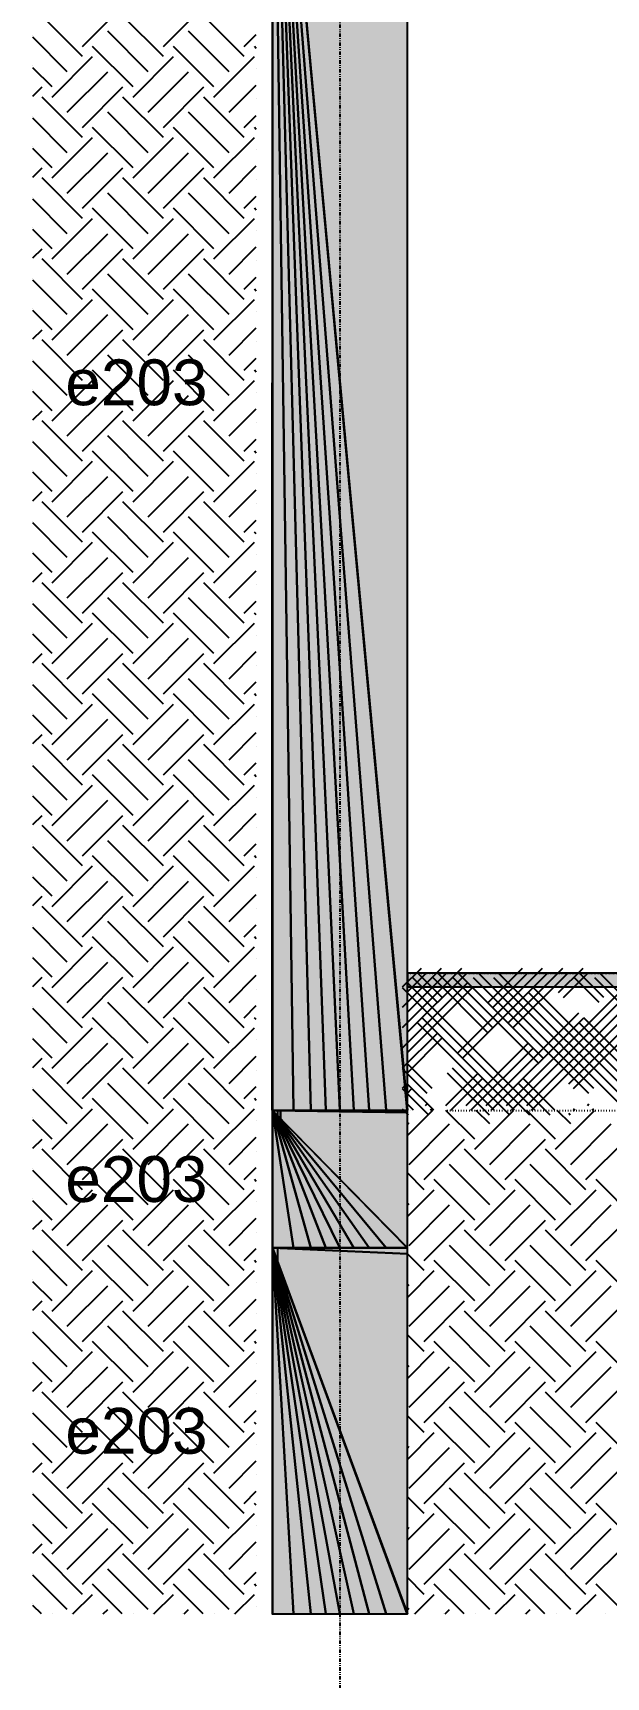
# Model space of a CAD drawing. Extents: x 37185 to 43130, y -8131 to -3926.
# Drawn here: x 37567.9 to 37651.4, y -7698.5 to -7459.1 of the extents above; entities that cross this region are included whole.
import ezdxf

# ---------------------------------------------------------------- set-up
doc = ezdxf.new("R2010")
doc.units = 0
doc.header["$MEASUREMENT"] = 0
doc.linetypes.add('ESTILO_TQS_0002', pattern=[0.4, 0.1, -0.3])
doc.linetypes.add('ESTILO_TQS_0004', pattern=[1.12, 0.5, -0.2, 0.01, -0.2, 0.01, -0.2])
for name, color, linetype in [('36', 253, 'CONTINUOUS'), ('47', 15, 'CONTINUOUS'), ('48', 4, 'CONTINUOUS'), ('52', 3, 'CONTINUOUS'), ('67', 7, 'CONTINUOUS'), ('70', 160, 'CONTINUOUS'), ('74', 2, 'CONTINUOUS'), ('96', 252, 'CONTINUOUS')]:
    doc.layers.add(name, color=color, linetype=linetype)
doc.styles.add('TQS_ARIAL', font='arial.ttf')

msp = doc.modelspace()

# ---------------------------------------------------------------- linework, layer by layer
at = {"layer": '36', "linetype": 'Continuous'}
for p, q in [((37621.77, -7603.88), (37630.4, -7595.25)), ((37621.77, -7600.93), (37627.45, -7595.25)), ((37621.77, -7597.99), (37624.51, -7595.25)), ((37622.47, -7604.59), (37631.11, -7595.96)), ((37622.47, -7601.64), (37628.16, -7595.96)), ((37622.47, -7598.69), (37625.21, -7595.96)), ((37626.84, -7600.23), (37623.27, -7596.66)), ((37627.54, -7599.52), (37623.98, -7595.96)), ((37634.2, -7604.65), (37626.22, -7596.66)), ((37634.91, -7603.94), (37626.93, -7595.96)), ((37641.57, -7609.06), (37629.16, -7596.66)), ((37629.78, -7607.65), (37642.18, -7595.25)), ((37642.27, -7608.36), (37629.87, -7595.96)), ((37630.49, -7608.36), (37642.89, -7595.96)), ((37648.93, -7613.48), (37632.11, -7596.66)), ((37649.64, -7612.78), (37632.82, -7595.96)), ((37634.2, -7600.28), (37639.24, -7595.25)), ((37634.91, -7600.99), (37639.95, -7595.96)), ((37655.05, -7616.66), (37635.06, -7596.66)), ((37655.76, -7615.95), (37635.76, -7595.96)), ((37637.15, -7603.23), (37645.13, -7595.25)), ((37637.85, -7603.94), (37645.84, -7595.96)), ((37639.87, -7615.24), (37659.86, -7595.25)), ((37640.57, -7615.95), (37660.57, -7595.96)), ((37644.51, -7598.81), (37648.08, -7595.25)), ((37645.22, -7599.52), (37648.78, -7595.96)), ((37645.99, -7612.07), (37662.81, -7595.25)), ((37646.69, -7612.78), (37663.52, -7595.96)), ((37650.41, -7600.23), (37646.84, -7596.66)), ((37651.11, -7599.52), (37647.55, -7595.96)), ((37657.77, -7604.65), (37649.79, -7596.66)), ((37658.48, -7603.94), (37650.5, -7595.96)), ((37621.77, -7606.83), (37631.26, -7597.34)), ((37640.32, -7616.66), (37621.77, -7598.1)), ((37641.03, -7615.95), (37622.47, -7597.4)), ((37622.47, -7607.53), (37631.96, -7598.05)), ((37636.92, -7615.24), (37654.83, -7597.34)), ((37637.63, -7615.95), (37655.53, -7598.05)), ((37658, -7616.66), (37640.09, -7598.75)), ((37658.71, -7615.95), (37640.8, -7598.05)), ((37637.38, -7616.66), (37623.89, -7603.17)), ((37638.08, -7615.95), (37624.6, -7602.47)), ((37633.97, -7615.24), (37647.46, -7601.76)), ((37634.68, -7615.95), (37648.17, -7602.47)), ((37660.95, -7616.66), (37647.46, -7603.17)), ((37661.65, -7615.95), (37648.17, -7602.47)), ((37621.77, -7609.77), (37626.84, -7604.7)), ((37622.47, -7610.48), (37627.54, -7605.41)), ((37631.03, -7615.24), (37640.09, -7606.18)), ((37631.73, -7615.95), (37640.8, -7606.88)), ((37625.36, -7613.48), (37621.77, -7609.89)), ((37626.07, -7612.78), (37622.47, -7609.18)), ((37628.08, -7615.24), (37632.73, -7610.6)), ((37634.43, -7616.66), (37628.31, -7610.54)), ((37635.14, -7615.95), (37629.02, -7609.83)), ((37621.77, -7612.72), (37622.42, -7612.07)), ((37625.59, -7616.66), (37621.77, -7612.84)), ((37626.3, -7615.95), (37622.47, -7612.13)), ((37622.47, -7613.43), (37623.12, -7612.78)), ((37628.79, -7615.95), (37633.44, -7611.3)), ((37643.27, -7616.66), (37638.62, -7612.01)), ((37643.98, -7615.95), (37639.33, -7611.3)), ((37622.64, -7616.66), (37621.77, -7615.78)), ((37623.35, -7615.95), (37622.47, -7615.07)), ((37625.13, -7615.24), (37625.36, -7615.02)), ((37625.84, -7615.95), (37626.07, -7615.72)), ((37646.92, -7615.95), (37646.69, -7615.72)), ((37648.7, -7615.24), (37648.93, -7615.02)), ((37649.41, -7615.95), (37649.64, -7615.72)), ((37622.9, -7615.95), (37622.9, -7615.95)), ((37622.9, -7615.95), (37622.9, -7615.95)), ((37629.24, -7615.95), (37629.24, -7615.95)), ((37629.24, -7615.95), (37629.24, -7615.95)), ((37632.19, -7615.95), (37632.19, -7615.95)), ((37632.19, -7615.95), (37632.19, -7615.95)), ((37643.52, -7615.95), (37643.52, -7615.95)), ((37643.52, -7615.95), (37643.52, -7615.95)), ((37646.21, -7616.66), (37645.99, -7616.43)), ((37646.47, -7615.95), (37646.47, -7615.95)), ((37646.47, -7615.95), (37646.47, -7615.95)), ((37649.87, -7615.95), (37649.87, -7615.95)), ((37649.87, -7615.95), (37649.87, -7615.95))]:
    msp.add_line(p, q, dxfattribs=at)
at = {"layer": '47', "linetype": 'Continuous'}
for p, q in [((37575.12, -7461.04), (37581.02, -7455.15)), ((37586.91, -7461.04), (37592.8, -7455.15)), ((37575.12, -7462.52), (37569.23, -7456.62)), ((37586.91, -7462.52), (37581.02, -7456.62)), ((37598.69, -7462.52), (37592.8, -7456.62)), ((37567.89, -7459.43), (37567.89, -7459.43)), ((37572.91, -7464.73), (37567.89, -7459.71)), ((37584.7, -7464.73), (37578.81, -7458.83)), ((37596.48, -7464.73), (37590.59, -7458.83)), ((37598.69, -7461.04), (37600.45, -7459.29)), ((37570.7, -7468.41), (37576.6, -7462.52)), ((37582.49, -7466.94), (37576.6, -7461.04)), ((37582.49, -7468.41), (37588.38, -7462.52)), ((37594.27, -7466.94), (37588.38, -7461.04)), ((37594.27, -7468.41), (37600.17, -7462.52)), ((37600.45, -7461.32), (37600.17, -7461.04)), ((37567.89, -7463.85), (37567.89, -7463.85)), ((37570.7, -7466.94), (37567.89, -7464.13)), ((37572.91, -7470.62), (37578.81, -7464.73)), ((37584.7, -7470.62), (37590.59, -7464.73)), ((37600.45, -7464.27), (37600.45, -7464.27)), ((37567.89, -7468.27), (37569.23, -7466.94)), ((37575.12, -7472.83), (37581.02, -7466.94)), ((37586.91, -7472.83), (37592.8, -7466.94)), ((37596.48, -7470.62), (37600.45, -7466.66)), ((37575.12, -7474.3), (37569.23, -7468.41)), ((37586.91, -7474.3), (37581.02, -7468.41)), ((37598.69, -7474.3), (37592.8, -7468.41)), ((37600.45, -7468.69), (37600.45, -7468.69)), ((37567.89, -7471.22), (37567.89, -7471.22)), ((37572.91, -7476.51), (37567.89, -7471.49)), ((37584.7, -7476.51), (37578.81, -7470.62)), ((37596.48, -7476.51), (37590.59, -7470.62)), ((37598.69, -7472.83), (37600.45, -7471.08)), ((37570.7, -7480.19), (37576.6, -7474.3)), ((37582.49, -7478.72), (37576.6, -7472.83)), ((37582.49, -7480.19), (37588.38, -7474.3)), ((37594.27, -7478.72), (37588.38, -7472.83)), ((37594.27, -7480.19), (37600.17, -7474.3)), ((37600.45, -7473.11), (37600.17, -7472.83)), ((37567.89, -7475.64), (37567.89, -7475.64)), ((37570.7, -7478.72), (37567.89, -7475.91)), ((37572.91, -7482.4), (37578.81, -7476.51)), ((37584.7, -7482.4), (37590.59, -7476.51)), ((37600.45, -7476.05), (37600.45, -7476.05)), ((37567.89, -7480.06), (37569.23, -7478.72)), ((37575.12, -7484.61), (37581.02, -7478.72)), ((37586.91, -7484.61), (37592.8, -7478.72)), ((37596.48, -7482.4), (37600.45, -7478.44)), ((37575.12, -7486.09), (37569.23, -7480.19)), ((37586.91, -7486.09), (37581.02, -7480.19)), ((37598.69, -7486.09), (37592.8, -7480.19)), ((37600.45, -7480.47), (37600.45, -7480.47)), ((37567.89, -7483.01), (37567.89, -7483.01)), ((37572.91, -7488.3), (37567.89, -7483.28)), ((37584.7, -7488.3), (37578.81, -7482.4)), ((37596.48, -7488.3), (37590.59, -7482.4)), ((37598.69, -7484.61), (37600.45, -7482.86)), ((37570.7, -7491.98), (37576.6, -7486.09)), ((37582.49, -7490.51), (37576.6, -7484.61)), ((37582.49, -7491.98), (37588.38, -7486.09)), ((37594.27, -7490.51), (37588.38, -7484.61)), ((37594.27, -7491.98), (37600.17, -7486.09)), ((37600.45, -7484.89), (37600.17, -7484.61)), ((37567.89, -7487.42), (37567.89, -7487.42)), ((37570.7, -7490.51), (37567.89, -7487.7)), ((37572.91, -7494.19), (37578.81, -7488.3)), ((37584.7, -7494.19), (37590.59, -7488.3)), ((37600.45, -7487.84), (37600.45, -7487.84)), ((37567.89, -7491.84), (37569.23, -7490.51)), ((37575.12, -7496.4), (37581.02, -7490.51)), ((37586.91, -7496.4), (37592.8, -7490.51)), ((37596.48, -7494.19), (37600.45, -7490.23)), ((37575.12, -7497.87), (37569.23, -7491.98)), ((37586.91, -7497.87), (37581.02, -7491.98)), ((37598.69, -7497.87), (37592.8, -7491.98)), ((37600.45, -7492.26), (37600.45, -7492.26)), ((37567.89, -7494.79), (37567.89, -7494.79)), ((37572.91, -7500.08), (37567.89, -7495.06)), ((37584.7, -7500.08), (37578.81, -7494.19)), ((37596.48, -7500.08), (37590.59, -7494.19)), ((37598.69, -7496.4), (37600.45, -7494.65)), ((37570.7, -7503.76), (37576.6, -7497.87)), ((37582.49, -7502.29), (37576.6, -7496.4)), ((37582.49, -7503.76), (37588.38, -7497.87)), ((37594.27, -7502.29), (37588.38, -7496.4)), ((37594.27, -7503.76), (37600.17, -7497.87)), ((37600.45, -7496.68), (37600.17, -7496.4)), ((37567.89, -7499.21), (37567.89, -7499.21)), ((37570.7, -7502.29), (37567.89, -7499.48)), ((37572.91, -7505.97), (37578.81, -7500.08)), ((37584.7, -7505.97), (37590.59, -7500.08)), ((37600.45, -7499.62), (37600.45, -7499.62)), ((37567.89, -7503.63), (37569.23, -7502.29)), ((37575.12, -7508.18), (37581.02, -7502.29)), ((37586.91, -7508.18), (37592.8, -7502.29)), ((37596.48, -7505.97), (37600.45, -7502.01)), ((37575.12, -7509.66), (37569.23, -7503.76)), ((37586.91, -7509.66), (37581.02, -7503.76)), ((37598.69, -7509.66), (37592.8, -7503.76)), ((37600.45, -7504.04), (37600.45, -7504.04)), ((37567.89, -7506.58), (37567.89, -7506.58)), ((37572.91, -7511.87), (37567.89, -7506.85)), ((37584.7, -7511.87), (37578.81, -7505.97)), ((37596.48, -7511.87), (37590.59, -7505.97)), ((37598.69, -7508.18), (37600.45, -7506.43)), ((37570.7, -7515.55), (37576.6, -7509.66)), ((37582.49, -7514.08), (37576.6, -7508.18)), ((37582.49, -7515.55), (37588.38, -7509.66)), ((37594.27, -7514.08), (37588.38, -7508.18)), ((37594.27, -7515.55), (37600.17, -7509.66)), ((37600.45, -7508.46), (37600.17, -7508.18)), ((37567.89, -7510.99), (37567.89, -7510.99)), ((37570.7, -7514.08), (37567.89, -7511.27)), ((37572.91, -7517.76), (37578.81, -7511.87)), ((37584.7, -7517.76), (37590.59, -7511.87)), ((37600.45, -7511.41), (37600.45, -7511.41)), ((37567.89, -7515.41), (37569.23, -7514.08)), ((37575.12, -7519.97), (37581.02, -7514.08)), ((37586.91, -7519.97), (37592.8, -7514.08)), ((37596.48, -7517.76), (37600.45, -7513.8)), ((37575.12, -7521.44), (37569.23, -7515.55)), ((37586.91, -7521.44), (37581.02, -7515.55)), ((37598.69, -7521.44), (37592.8, -7515.55)), ((37600.45, -7515.83), (37600.45, -7515.83)), ((37567.89, -7518.36), (37567.89, -7518.36)), ((37572.91, -7523.65), (37567.89, -7518.63)), ((37582.49, -7525.86), (37576.6, -7519.97)), ((37584.7, -7523.65), (37578.81, -7517.76)), ((37594.27, -7525.86), (37588.38, -7519.97)), ((37596.48, -7523.65), (37590.59, -7517.76)), ((37598.69, -7519.97), (37600.45, -7518.22)), ((37600.45, -7520.25), (37600.17, -7519.97)), ((37570.7, -7527.34), (37576.6, -7521.44)), ((37582.49, -7527.34), (37588.38, -7521.44)), ((37594.27, -7527.34), (37600.17, -7521.44)), ((37567.89, -7522.78), (37567.89, -7522.78)), ((37570.7, -7525.86), (37567.89, -7523.05)), ((37572.91, -7529.54), (37578.81, -7523.65)), ((37584.7, -7529.54), (37590.59, -7523.65)), ((37600.45, -7523.19), (37600.45, -7523.19)), ((37567.89, -7527.2), (37569.23, -7525.86)), ((37575.12, -7531.75), (37581.02, -7525.86)), ((37586.91, -7531.75), (37592.8, -7525.86)), ((37596.48, -7529.54), (37600.45, -7525.58)), ((37575.12, -7533.23), (37569.23, -7527.34)), ((37584.7, -7535.44), (37578.81, -7529.54)), ((37586.91, -7533.23), (37581.02, -7527.34)), ((37596.48, -7535.44), (37590.59, -7529.54)), ((37598.69, -7533.23), (37592.8, -7527.34)), ((37600.45, -7527.61), (37600.45, -7527.61)), ((37567.89, -7530.15), (37567.89, -7530.15)), ((37572.91, -7535.44), (37567.89, -7530.42)), ((37582.49, -7537.65), (37576.6, -7531.75)), ((37594.27, -7537.65), (37588.38, -7531.75)), ((37598.69, -7531.75), (37600.45, -7530)), ((37600.45, -7532.03), (37600.17, -7531.75)), ((37570.7, -7539.12), (37576.6, -7533.23)), ((37582.49, -7539.12), (37588.38, -7533.23)), ((37594.27, -7539.12), (37600.17, -7533.23)), ((37567.89, -7534.56), (37567.89, -7534.56)), ((37570.7, -7537.65), (37567.89, -7534.84)), ((37572.91, -7541.33), (37578.81, -7535.44)), ((37584.7, -7541.33), (37590.59, -7535.44)), ((37600.45, -7534.98), (37600.45, -7534.98)), ((37567.89, -7538.98), (37569.23, -7537.65)), ((37575.12, -7545.01), (37569.23, -7539.12)), ((37575.12, -7543.54), (37581.02, -7537.65)), ((37586.91, -7545.01), (37581.02, -7539.12)), ((37586.91, -7543.54), (37592.8, -7537.65)), ((37598.69, -7545.01), (37592.8, -7539.12)), ((37596.48, -7541.33), (37600.45, -7537.37)), ((37584.7, -7547.22), (37578.81, -7541.33)), ((37596.48, -7547.22), (37590.59, -7541.33)), ((37600.45, -7539.4), (37600.45, -7539.4)), ((37567.89, -7541.93), (37567.89, -7541.93)), ((37572.91, -7547.22), (37567.89, -7542.2)), ((37582.49, -7549.43), (37576.6, -7543.54)), ((37594.27, -7549.43), (37588.38, -7543.54)), ((37598.69, -7543.54), (37600.45, -7541.79)), ((37600.45, -7543.82), (37600.17, -7543.54)), ((37567.89, -7546.35), (37567.89, -7546.35)), ((37570.7, -7550.91), (37576.6, -7545.01)), ((37582.49, -7550.91), (37588.38, -7545.01)), ((37594.27, -7550.91), (37600.17, -7545.01)), ((37570.7, -7549.43), (37567.89, -7546.62)), ((37572.91, -7553.12), (37578.81, -7547.22)), ((37584.7, -7553.12), (37590.59, -7547.22)), ((37600.45, -7546.76), (37600.45, -7546.76)), ((37567.89, -7550.77), (37569.23, -7549.43)), ((37575.12, -7556.8), (37569.23, -7550.91)), ((37575.12, -7555.32), (37581.02, -7549.43)), ((37586.91, -7556.8), (37581.02, -7550.91)), ((37586.91, -7555.32), (37592.8, -7549.43)), ((37598.69, -7556.8), (37592.8, -7550.91)), ((37596.48, -7553.12), (37600.45, -7549.15)), ((37600.45, -7551.18), (37600.45, -7551.18)), ((37584.7, -7559.01), (37578.81, -7553.12)), ((37596.48, -7559.01), (37590.59, -7553.12)), ((37598.69, -7555.32), (37600.45, -7553.57)), ((37567.89, -7553.72), (37567.89, -7553.72)), ((37572.91, -7559.01), (37567.89, -7553.99)), ((37582.49, -7561.22), (37576.6, -7555.32)), ((37594.27, -7561.22), (37588.38, -7555.32)), ((37600.45, -7555.6), (37600.17, -7555.32)), ((37567.89, -7558.14), (37567.89, -7558.14)), ((37570.7, -7561.22), (37567.89, -7558.41)), ((37570.7, -7562.69), (37576.6, -7556.8)), ((37582.49, -7562.69), (37588.38, -7556.8)), ((37594.27, -7562.69), (37600.17, -7556.8)), ((37572.91, -7564.9), (37578.81, -7559.01)), ((37584.7, -7564.9), (37590.59, -7559.01)), ((37600.45, -7558.55), (37600.45, -7558.55)), ((37567.89, -7562.55), (37569.23, -7561.22)), ((37575.12, -7568.58), (37569.23, -7562.69)), ((37575.12, -7567.11), (37581.02, -7561.22)), ((37586.91, -7568.58), (37581.02, -7562.69)), ((37586.91, -7567.11), (37592.8, -7561.22)), ((37598.69, -7568.58), (37592.8, -7562.69)), ((37596.48, -7564.9), (37600.45, -7560.94)), ((37600.45, -7562.97), (37600.45, -7562.97)), ((37567.89, -7565.5), (37567.89, -7565.5)), ((37584.7, -7570.79), (37578.81, -7564.9)), ((37596.48, -7570.79), (37590.59, -7564.9)), ((37598.69, -7567.11), (37600.45, -7565.36)), ((37572.91, -7570.79), (37567.89, -7565.77)), ((37582.49, -7573), (37576.6, -7567.11)), ((37594.27, -7573), (37588.38, -7567.11)), ((37600.45, -7567.39), (37600.17, -7567.11)), ((37567.89, -7569.92), (37567.89, -7569.92)), ((37570.7, -7573), (37567.89, -7570.19)), ((37570.7, -7574.48), (37576.6, -7568.58)), ((37582.49, -7574.48), (37588.38, -7568.58)), ((37594.27, -7574.48), (37600.17, -7568.58)), ((37600.45, -7570.34), (37600.45, -7570.34)), ((37572.91, -7576.69), (37578.81, -7570.79)), ((37584.7, -7576.69), (37590.59, -7570.79)), ((37596.48, -7576.69), (37600.45, -7572.72)), ((37567.89, -7574.34), (37569.23, -7573)), ((37575.12, -7580.37), (37569.23, -7574.48)), ((37575.12, -7578.89), (37581.02, -7573)), ((37586.91, -7580.37), (37581.02, -7574.48)), ((37586.91, -7578.89), (37592.8, -7573)), ((37598.69, -7580.37), (37592.8, -7574.48)), ((37600.45, -7574.75), (37600.45, -7574.75)), ((37567.89, -7577.29), (37567.89, -7577.29)), ((37572.91, -7582.58), (37567.89, -7577.56)), ((37584.7, -7582.58), (37578.81, -7576.69)), ((37596.48, -7582.58), (37590.59, -7576.69)), ((37598.69, -7578.89), (37600.45, -7577.14)), ((37582.49, -7584.79), (37576.6, -7578.89)), ((37594.27, -7584.79), (37588.38, -7578.89)), ((37600.45, -7579.17), (37600.17, -7578.89)), ((37567.89, -7581.71), (37567.89, -7581.71)), ((37570.7, -7584.79), (37567.89, -7581.98)), ((37570.7, -7586.26), (37576.6, -7580.37)), ((37582.49, -7586.26), (37588.38, -7580.37)), ((37594.27, -7586.26), (37600.17, -7580.37)), ((37600.45, -7582.12), (37600.45, -7582.12)), ((37572.91, -7588.47), (37578.81, -7582.58)), ((37584.7, -7588.47), (37590.59, -7582.58)), ((37596.48, -7588.47), (37600.45, -7584.51)), ((37567.89, -7586.12), (37569.23, -7584.79)), ((37575.12, -7592.15), (37569.23, -7586.26)), ((37575.12, -7590.68), (37581.02, -7584.79)), ((37586.91, -7592.15), (37581.02, -7586.26)), ((37586.91, -7590.68), (37592.8, -7584.79)), ((37598.69, -7592.15), (37592.8, -7586.26)), ((37600.45, -7586.54), (37600.45, -7586.54)), ((37567.89, -7589.07), (37567.89, -7589.07)), ((37572.91, -7594.36), (37567.89, -7589.34)), ((37584.7, -7594.36), (37578.81, -7588.47)), ((37596.48, -7594.36), (37590.59, -7588.47)), ((37598.69, -7590.68), (37600.45, -7588.93)), ((37582.49, -7596.57), (37576.6, -7590.68)), ((37594.27, -7596.57), (37588.38, -7590.68)), ((37600.45, -7590.96), (37600.17, -7590.68)), ((37567.89, -7593.49), (37567.89, -7593.49)), ((37570.7, -7596.57), (37567.89, -7593.76)), ((37570.7, -7598.05), (37576.6, -7592.15)), ((37582.49, -7598.05), (37588.38, -7592.15)), ((37594.27, -7598.05), (37600.17, -7592.15)), ((37600.45, -7593.91), (37600.45, -7593.91)), ((37567.89, -7597.91), (37569.23, -7596.57)), ((37572.91, -7600.26), (37578.81, -7594.36)), ((37575.12, -7602.47), (37581.02, -7596.57)), ((37584.7, -7600.26), (37590.59, -7594.36)), ((37586.91, -7602.47), (37592.8, -7596.57)), ((37596.48, -7600.26), (37600.45, -7596.29)), ((37575.12, -7603.94), (37569.23, -7598.05)), ((37586.91, -7603.94), (37581.02, -7598.05)), ((37598.69, -7603.94), (37592.8, -7598.05)), ((37600.45, -7598.32), (37600.45, -7598.32)), ((37567.89, -7600.86), (37567.89, -7600.86)), ((37572.91, -7606.15), (37567.89, -7601.13)), ((37584.7, -7606.15), (37578.81, -7600.26)), ((37596.48, -7606.15), (37590.59, -7600.26)), ((37598.69, -7602.47), (37600.45, -7600.71)), ((37582.49, -7608.36), (37576.6, -7602.47)), ((37594.27, -7608.36), (37588.38, -7602.47)), ((37600.45, -7602.74), (37600.17, -7602.47)), ((37567.89, -7605.28), (37567.89, -7605.28)), ((37570.7, -7608.36), (37567.89, -7605.55)), ((37570.7, -7609.83), (37576.6, -7603.94)), ((37572.91, -7612.04), (37578.81, -7606.15)), ((37582.49, -7609.83), (37588.38, -7603.94)), ((37584.7, -7612.04), (37590.59, -7606.15)), ((37594.27, -7609.83), (37600.17, -7603.94)), ((37600.45, -7605.69), (37600.45, -7605.69)), ((37567.89, -7609.7), (37569.23, -7608.36)), ((37575.12, -7614.25), (37581.02, -7608.36)), ((37586.91, -7614.25), (37592.8, -7608.36)), ((37596.48, -7612.04), (37600.45, -7608.08)), ((37575.12, -7615.72), (37569.23, -7609.83)), ((37586.91, -7615.72), (37581.02, -7609.83)), ((37598.69, -7615.72), (37592.8, -7609.83)), ((37600.45, -7610.11), (37600.45, -7610.11)), ((37567.89, -7612.64), (37567.89, -7612.64)), ((37572.91, -7617.93), (37567.89, -7612.91)), ((37584.7, -7617.93), (37578.81, -7612.04)), ((37596.48, -7617.93), (37590.59, -7612.04)), ((37598.69, -7614.25), (37600.45, -7612.5)), ((37570.7, -7621.62), (37576.6, -7615.72)), ((37582.49, -7620.14), (37576.6, -7614.25)), ((37582.49, -7621.62), (37588.38, -7615.72)), ((37594.27, -7620.14), (37588.38, -7614.25)), ((37594.27, -7621.62), (37600.17, -7615.72)), ((37600.45, -7614.53), (37600.17, -7614.25)), ((37567.89, -7617.06), (37567.89, -7617.06)), ((37570.7, -7620.14), (37567.89, -7617.33)), ((37572.91, -7623.83), (37578.81, -7617.93)), ((37584.7, -7623.83), (37590.59, -7617.93)), ((37600.45, -7617.48), (37600.45, -7617.48)), ((37622.47, -7619.64), (37626.16, -7615.95)), ((37622.47, -7616.69), (37622.47, -7616.69)), ((37622.71, -7617.93), (37622.47, -7617.7)), ((37622.71, -7623.83), (37628.6, -7617.93)), ((37632.28, -7620.14), (37628.09, -7615.96)), ((37632.28, -7621.62), (37637.94, -7615.96)), ((37634.49, -7617.93), (37632.51, -7615.96)), ((37634.49, -7623.83), (37640.38, -7617.93)), ((37644.07, -7620.14), (37639.88, -7615.96)), ((37644.07, -7621.62), (37649.73, -7615.96)), ((37646.28, -7617.93), (37644.3, -7615.96)), ((37646.28, -7623.83), (37652.17, -7617.93)), ((37567.89, -7621.48), (37569.23, -7620.14)), ((37575.12, -7626.04), (37581.02, -7620.14)), ((37586.91, -7626.04), (37592.8, -7620.14)), ((37596.48, -7623.83), (37600.45, -7619.86)), ((37624.92, -7626.04), (37630.81, -7620.14)), ((37636.7, -7626.04), (37642.59, -7620.14)), ((37648.49, -7626.04), (37654.38, -7620.14)), ((37575.12, -7627.51), (37569.23, -7621.62)), ((37586.91, -7627.51), (37581.02, -7621.62)), ((37598.69, -7627.51), (37592.8, -7621.62)), ((37600.45, -7621.9), (37600.45, -7621.9)), ((37636.7, -7627.51), (37630.81, -7621.62)), ((37648.49, -7627.51), (37642.59, -7621.62)), ((37567.89, -7624.43), (37567.89, -7624.43)), ((37572.91, -7629.72), (37567.89, -7624.7)), ((37584.7, -7629.72), (37578.81, -7623.83)), ((37596.48, -7629.72), (37590.59, -7623.83)), ((37598.69, -7626.04), (37600.45, -7624.28)), ((37622.47, -7624.06), (37622.47, -7624.06)), ((37624.92, -7627.51), (37622.47, -7625.07)), ((37634.49, -7629.72), (37628.6, -7623.83)), ((37646.28, -7629.72), (37640.38, -7623.83)), ((37570.7, -7633.4), (37576.6, -7627.51)), ((37582.49, -7631.93), (37576.6, -7626.04)), ((37582.49, -7633.4), (37588.38, -7627.51)), ((37594.27, -7631.93), (37588.38, -7626.04)), ((37594.27, -7633.4), (37600.17, -7627.51)), ((37600.45, -7626.31), (37600.17, -7626.04)), ((37622.47, -7631.42), (37626.39, -7627.51)), ((37632.28, -7631.93), (37626.39, -7626.04)), ((37632.28, -7633.4), (37638.17, -7627.51)), ((37644.07, -7631.93), (37638.17, -7626.04)), ((37644.07, -7633.4), (37649.96, -7627.51)), ((37655.85, -7631.93), (37649.96, -7626.04)), ((37567.89, -7628.85), (37567.89, -7628.85)), ((37570.7, -7631.93), (37567.89, -7629.12)), ((37572.91, -7635.61), (37578.81, -7629.72)), ((37584.7, -7635.61), (37590.59, -7629.72)), ((37600.45, -7629.26), (37600.45, -7629.26)), ((37622.47, -7628.48), (37622.47, -7628.48)), ((37622.71, -7629.72), (37622.47, -7629.49)), ((37622.71, -7635.61), (37628.6, -7629.72)), ((37634.49, -7635.61), (37640.38, -7629.72)), ((37646.28, -7635.61), (37652.17, -7629.72)), ((37567.89, -7633.27), (37569.23, -7631.93)), ((37575.12, -7637.82), (37581.02, -7631.93)), ((37586.91, -7637.82), (37592.8, -7631.93)), ((37596.48, -7635.61), (37600.45, -7631.65)), ((37624.92, -7637.82), (37630.81, -7631.93)), ((37636.7, -7637.82), (37642.59, -7631.93)), ((37648.49, -7637.82), (37654.38, -7631.93)), ((37575.12, -7639.29), (37569.23, -7633.4)), ((37586.91, -7639.29), (37581.02, -7633.4)), ((37598.69, -7639.29), (37592.8, -7633.4)), ((37600.45, -7633.68), (37600.45, -7633.68)), ((37636.7, -7639.29), (37630.81, -7633.4)), ((37648.49, -7639.29), (37642.59, -7633.4)), ((37567.89, -7636.21), (37567.89, -7636.21)), ((37572.91, -7641.5), (37567.89, -7636.48)), ((37584.7, -7641.5), (37578.81, -7635.61)), ((37596.48, -7641.5), (37590.59, -7635.61)), ((37598.69, -7637.82), (37600.45, -7636.07)), ((37622.47, -7635.84), (37622.47, -7635.84)), ((37624.92, -7639.29), (37622.47, -7636.85)), ((37634.49, -7641.5), (37628.6, -7635.61)), ((37646.28, -7641.5), (37640.38, -7635.61)), ((37570.7, -7645.19), (37576.6, -7639.29)), ((37582.49, -7643.71), (37576.6, -7637.82)), ((37582.49, -7645.19), (37588.38, -7639.29)), ((37594.27, -7643.71), (37588.38, -7637.82)), ((37594.27, -7645.19), (37600.17, -7639.29)), ((37600.45, -7638.1), (37600.17, -7637.82)), ((37622.47, -7643.21), (37626.39, -7639.29)), ((37632.28, -7643.71), (37626.39, -7637.82)), ((37632.28, -7645.19), (37638.17, -7639.29)), ((37644.07, -7643.71), (37638.17, -7637.82)), ((37644.07, -7645.19), (37649.96, -7639.29)), ((37655.85, -7643.71), (37649.96, -7637.82)), ((37567.89, -7640.63), (37567.89, -7640.63)), ((37570.7, -7643.71), (37567.89, -7640.9)), ((37572.91, -7647.4), (37578.81, -7641.5)), ((37584.7, -7647.4), (37590.59, -7641.5)), ((37600.45, -7641.05), (37600.45, -7641.05)), ((37622.47, -7640.26), (37622.47, -7640.26)), ((37622.71, -7641.5), (37622.47, -7641.27)), ((37622.71, -7647.4), (37628.6, -7641.5)), ((37634.49, -7647.4), (37640.38, -7641.5)), ((37646.28, -7647.4), (37652.17, -7641.5)), ((37567.89, -7645.05), (37569.23, -7643.71)), ((37575.12, -7649.61), (37581.02, -7643.71)), ((37586.91, -7649.61), (37592.8, -7643.71)), ((37596.48, -7647.4), (37600.45, -7643.43)), ((37624.92, -7649.61), (37630.81, -7643.71)), ((37636.7, -7649.61), (37642.59, -7643.71)), ((37648.49, -7649.61), (37654.38, -7643.71)), ((37575.12, -7651.08), (37569.23, -7645.19)), ((37586.91, -7651.08), (37581.02, -7645.19)), ((37598.69, -7651.08), (37592.8, -7645.19)), ((37600.45, -7645.47), (37600.45, -7645.47)), ((37636.7, -7651.08), (37630.81, -7645.19)), ((37648.49, -7651.08), (37642.59, -7645.19)), ((37567.89, -7648), (37567.89, -7648)), ((37572.91, -7653.29), (37567.89, -7648.27)), ((37584.7, -7653.29), (37578.81, -7647.4)), ((37596.48, -7653.29), (37590.59, -7647.4)), ((37598.69, -7649.61), (37600.45, -7647.85)), ((37622.47, -7647.63), (37622.47, -7647.63)), ((37624.92, -7651.08), (37622.47, -7648.64)), ((37634.49, -7653.29), (37628.6, -7647.4)), ((37646.28, -7653.29), (37640.38, -7647.4)), ((37570.7, -7656.97), (37576.6, -7651.08)), ((37582.49, -7655.5), (37576.6, -7649.61)), ((37582.49, -7656.97), (37588.38, -7651.08)), ((37594.27, -7655.5), (37588.38, -7649.61)), ((37594.27, -7656.97), (37600.17, -7651.08)), ((37600.45, -7649.88), (37600.17, -7649.61)), ((37622.47, -7654.99), (37626.39, -7651.08)), ((37632.28, -7655.5), (37626.39, -7649.61)), ((37632.28, -7656.97), (37638.17, -7651.08)), ((37644.07, -7655.5), (37638.17, -7649.61)), ((37644.07, -7656.97), (37649.96, -7651.08)), ((37655.85, -7655.5), (37649.96, -7649.61)), ((37567.89, -7652.42), (37567.89, -7652.42)), ((37570.7, -7655.5), (37567.89, -7652.69)), ((37572.91, -7659.18), (37578.81, -7653.29)), ((37584.7, -7659.18), (37590.59, -7653.29)), ((37600.45, -7652.83), (37600.45, -7652.83)), ((37622.47, -7652.05), (37622.47, -7652.05)), ((37622.71, -7653.29), (37622.47, -7653.06)), ((37622.71, -7659.18), (37628.6, -7653.29)), ((37634.49, -7659.18), (37640.38, -7653.29)), ((37646.28, -7659.18), (37652.17, -7653.29)), ((37567.89, -7656.84), (37569.23, -7655.5)), ((37575.12, -7661.39), (37581.02, -7655.5)), ((37586.91, -7661.39), (37592.8, -7655.5)), ((37596.48, -7659.18), (37600.45, -7655.22)), ((37624.92, -7661.39), (37630.81, -7655.5)), ((37636.7, -7661.39), (37642.59, -7655.5)), ((37648.49, -7661.39), (37654.38, -7655.5)), ((37575.12, -7662.86), (37569.23, -7656.97)), ((37586.91, -7662.86), (37581.02, -7656.97)), ((37598.69, -7662.86), (37592.8, -7656.97)), ((37600.45, -7657.25), (37600.45, -7657.25)), ((37636.7, -7662.86), (37630.81, -7656.97)), ((37648.49, -7662.86), (37642.59, -7656.97)), ((37567.89, -7659.78), (37567.89, -7659.78)), ((37572.91, -7665.07), (37567.89, -7660.05)), ((37584.7, -7665.07), (37578.81, -7659.18)), ((37596.48, -7665.07), (37590.59, -7659.18)), ((37598.69, -7661.39), (37600.45, -7659.64)), ((37622.47, -7659.41), (37622.47, -7659.41)), ((37624.92, -7662.86), (37622.47, -7660.42)), ((37634.49, -7665.07), (37628.6, -7659.18)), ((37646.28, -7665.07), (37640.38, -7659.18)), ((37570.7, -7668.76), (37576.6, -7662.86)), ((37582.49, -7667.28), (37576.6, -7661.39)), ((37582.49, -7668.76), (37588.38, -7662.86)), ((37594.27, -7667.28), (37588.38, -7661.39)), ((37594.27, -7668.76), (37600.17, -7662.86)), ((37600.45, -7661.67), (37600.17, -7661.39)), ((37622.47, -7666.78), (37626.39, -7662.86)), ((37632.28, -7667.28), (37626.39, -7661.39)), ((37632.28, -7668.76), (37638.17, -7662.86)), ((37644.07, -7667.28), (37638.17, -7661.39)), ((37644.07, -7668.76), (37649.96, -7662.86)), ((37655.85, -7667.28), (37649.96, -7661.39)), ((37567.89, -7664.2), (37567.89, -7664.2)), ((37570.7, -7667.28), (37567.89, -7664.47)), ((37572.91, -7670.97), (37578.81, -7665.07)), ((37584.7, -7670.97), (37590.59, -7665.07)), ((37600.45, -7664.62), (37600.45, -7664.62)), ((37622.47, -7663.83), (37622.47, -7663.83)), ((37622.71, -7665.07), (37622.47, -7664.84)), ((37622.71, -7670.97), (37628.6, -7665.07)), ((37634.49, -7670.97), (37640.38, -7665.07)), ((37646.28, -7670.97), (37652.17, -7665.07)), ((37567.89, -7668.62), (37569.23, -7667.28)), ((37575.12, -7673.18), (37581.02, -7667.28)), ((37586.91, -7673.18), (37592.8, -7667.28)), ((37596.48, -7670.97), (37600.45, -7667)), ((37624.92, -7673.18), (37630.81, -7667.28)), ((37636.7, -7673.18), (37642.59, -7667.28)), ((37648.49, -7673.18), (37654.38, -7667.28)), ((37575.12, -7674.65), (37569.23, -7668.76)), ((37586.91, -7674.65), (37581.02, -7668.76)), ((37598.69, -7674.65), (37592.8, -7668.76)), ((37600.45, -7669.04), (37600.45, -7669.04)), ((37636.7, -7674.65), (37630.81, -7668.76)), ((37648.49, -7674.65), (37642.59, -7668.76)), ((37567.89, -7671.57), (37567.89, -7671.57)), ((37572.91, -7676.86), (37567.89, -7671.84)), ((37582.49, -7679.07), (37576.6, -7673.18)), ((37584.7, -7676.86), (37578.81, -7670.97)), ((37594.27, -7679.07), (37588.38, -7673.18)), ((37596.48, -7676.86), (37590.59, -7670.97)), ((37598.69, -7673.18), (37600.45, -7671.42)), ((37600.45, -7673.45), (37600.17, -7673.18)), ((37622.47, -7671.2), (37622.47, -7671.2)), ((37624.92, -7674.65), (37622.47, -7672.21)), ((37632.28, -7679.07), (37626.39, -7673.18)), ((37634.49, -7676.86), (37628.6, -7670.97)), ((37644.07, -7679.07), (37638.17, -7673.18)), ((37646.28, -7676.86), (37640.38, -7670.97)), ((37655.85, -7679.07), (37649.96, -7673.18)), ((37570.7, -7680.54), (37576.6, -7674.65)), ((37582.49, -7680.54), (37588.38, -7674.65)), ((37594.27, -7680.54), (37600.17, -7674.65)), ((37622.47, -7678.56), (37626.39, -7674.65)), ((37622.47, -7675.62), (37622.47, -7675.62)), ((37632.28, -7680.54), (37638.17, -7674.65)), ((37644.07, -7680.54), (37649.96, -7674.65)), ((37567.89, -7675.99), (37567.89, -7675.99)), ((37570.7, -7679.07), (37567.89, -7676.26)), ((37572.91, -7682.75), (37578.81, -7676.86)), ((37584.7, -7682.75), (37590.59, -7676.86)), ((37600.45, -7676.4), (37600.45, -7676.4)), ((37622.71, -7676.86), (37622.47, -7676.63)), ((37622.71, -7682.75), (37628.6, -7676.86)), ((37634.49, -7682.75), (37640.38, -7676.86)), ((37646.28, -7682.75), (37652.17, -7676.86)), ((37567.89, -7680.41), (37569.23, -7679.07)), ((37575.12, -7684.96), (37581.02, -7679.07)), ((37586.91, -7684.96), (37592.8, -7679.07)), ((37596.48, -7682.75), (37600.45, -7678.79)), ((37624.92, -7684.96), (37630.81, -7679.07)), ((37636.7, -7684.96), (37642.59, -7679.07)), ((37648.49, -7684.96), (37654.38, -7679.07)), ((37575.12, -7686.43), (37569.23, -7680.54)), ((37584.7, -7688.64), (37578.81, -7682.75)), ((37586.91, -7686.43), (37581.02, -7680.54)), ((37596.48, -7688.64), (37590.59, -7682.75)), ((37598.69, -7686.43), (37592.8, -7680.54)), ((37600.45, -7680.82), (37600.45, -7680.82)), ((37634.49, -7688.64), (37628.6, -7682.75)), ((37636.7, -7686.43), (37630.81, -7680.54)), ((37646.28, -7688.64), (37640.38, -7682.75)), ((37648.49, -7686.43), (37642.59, -7680.54)), ((37567.89, -7683.35), (37567.89, -7683.35)), ((37572.91, -7688.64), (37567.89, -7683.62)), ((37580.92, -7689.29), (37576.6, -7684.96)), ((37592.71, -7689.29), (37588.38, -7684.96)), ((37598.69, -7684.96), (37600.45, -7683.21)), ((37600.45, -7685.24), (37600.17, -7684.96)), ((37622.47, -7682.98), (37622.47, -7682.98)), ((37624.92, -7686.43), (37622.47, -7683.99)), ((37630.72, -7689.29), (37626.39, -7684.96)), ((37642.5, -7689.29), (37638.17, -7684.96)), ((37654.29, -7689.29), (37649.96, -7684.96)), ((37573.74, -7689.29), (37576.6, -7686.43)), ((37585.53, -7689.29), (37588.38, -7686.43)), ((37597.31, -7689.29), (37600.17, -7686.43)), ((37622.47, -7687.4), (37622.47, -7687.4)), ((37623.54, -7689.29), (37626.39, -7686.43)), ((37635.32, -7689.29), (37638.17, -7686.43)), ((37647.11, -7689.29), (37649.96, -7686.43)), ((37567.89, -7687.77), (37567.89, -7687.77)), ((37569.14, -7689.29), (37567.89, -7688.04)), ((37570.8, -7689.29), (37570.8, -7689.29)), ((37573.56, -7689.29), (37573.56, -7689.29)), ((37577.98, -7689.29), (37577.98, -7689.29)), ((37578.16, -7689.29), (37578.81, -7688.64)), ((37582.58, -7689.29), (37582.58, -7689.29)), ((37585.34, -7689.29), (37585.34, -7689.29)), ((37589.76, -7689.29), (37589.76, -7689.29)), ((37589.95, -7689.29), (37590.59, -7688.64)), ((37594.37, -7689.29), (37594.37, -7689.29)), ((37597.13, -7689.29), (37597.13, -7689.29)), ((37600.45, -7688.19), (37600.45, -7688.19)), ((37622.71, -7688.64), (37622.47, -7688.41)), ((37623.35, -7689.29), (37623.35, -7689.29)), ((37627.77, -7689.29), (37627.77, -7689.29)), ((37627.96, -7689.29), (37628.6, -7688.64)), ((37632.38, -7689.29), (37632.38, -7689.29)), ((37635.14, -7689.29), (37635.14, -7689.29)), ((37639.55, -7689.29), (37639.55, -7689.29)), ((37639.74, -7689.29), (37640.38, -7688.64)), ((37644.16, -7689.29), (37644.16, -7689.29)), ((37646.92, -7689.29), (37646.92, -7689.29)), ((37651.34, -7689.29), (37651.34, -7689.29))]:
    msp.add_line(p, q, dxfattribs=at)
at = {"layer": '48', "linetype": 'Continuous'}
for p, q in [((37603.54, -7615.97), (37603.54, -7616.68)), ((37603.97, -7617.12), (37603.97, -7615.97)), ((37603.97, -7615.97), (37603.97, -7617.12)), ((37603.54, -7635.99), (37603.54, -7637.9))]:
    msp.add_line(p, q, dxfattribs=at)
at = {"layer": '52', "linetype": 'Continuous'}
for points in [[(37602.82, -7437.28), (37602.78, -7612.42)], [(37622.47, -7615.95), (37622.47, -7437.28)], [(37602.78, -7612.42), (37602.78, -7615.95)], [(37602.78, -7615.95), (37602.83, -7615.95)], [(37602.83, -7615.96), (37602.78, -7635.96)], [(37603.97, -7615.95), (37605.88, -7615.95), (37606.2, -7615.95)], [(37621.29, -7615.96), (37619.05, -7615.96), (37616.05, -7615.96), (37612.63, -7615.96), (37609.21, -7615.96), (37606.2, -7615.96), (37603.97, -7615.96)], [(37606.2, -7615.95), (37608.38, -7615.95), (37609.21, -7615.95)], [(37609.21, -7615.95), (37610.57, -7615.95), (37612.63, -7615.95)], [(37612.63, -7615.95), (37614.69, -7615.95), (37616.05, -7615.95)], [(37616.05, -7615.95), (37616.88, -7615.95), (37619.05, -7615.95)], [(37619.05, -7615.95), (37619.37, -7615.95), (37621.29, -7615.95)], [(37621.71, -7615.95), (37622.43, -7615.95), (37622.47, -7615.95)], [(37622.47, -7615.96), (37621.71, -7615.96)], [(37622.47, -7689.29), (37622.47, -7636.84), (37622.47, -7635.95), (37622.47, -7616.29), (37622.47, -7615.96)], [(37602.83, -7635.95), (37602.78, -7689.29)], [(37602.78, -7635.96), (37602.83, -7635.96)], [(37603.54, -7635.95), (37602.83, -7635.95)], [(37602.83, -7635.96), (37602.85, -7635.96), (37603.54, -7635.96)], [(37602.78, -7689.29), (37602.83, -7689.29), (37603.54, -7689.29), (37603.97, -7689.29), (37605.88, -7689.29), (37606.2, -7689.29), (37608.38, -7689.29), (37609.21, -7689.29), (37610.57, -7689.29), (37612.63, -7689.29), (37614.69, -7689.29), (37616.05, -7689.29), (37616.88, -7689.29), (37619.05, -7689.29), (37619.37, -7689.29), (37621.29, -7689.29), (37621.71, -7689.29), (37622.43, -7689.29), (37622.47, -7689.29)]]:
    msp.add_lwpolyline(points, dxfattribs=at)
at = {"layer": '67', "linetype": 'ESTILO_TQS_0002'}
for p, q in [((37622.47, -7595.96), (39979.65, -7595.96)), ((37628.25, -7595.96), (39890.03, -7595.96)), ((37628.25, -7615.96), (40010.49, -7615.96))]:
    msp.add_line(p, q, dxfattribs=at)
at = {"layer": '70', "linetype": 'ESTILO_TQS_0004'}
msp.add_line((37612.63, -6724.65), (37612.63, -7832.62), dxfattribs=at)
at = {"layer": '96', "linetype": 'Continuous'}
for points in [[(37602.83, -7403.95), (37602.78, -7612.42), (37602.78, -7615.95), (37602.83, -7403.95)], [(37602.83, -7403.95), (37602.78, -7615.95), (37602.83, -7615.95), (37602.83, -7403.95)], [(37602.83, -7403.95), (37602.83, -7615.95), (37605.88, -7615.95), (37602.83, -7403.95)], [(37602.83, -7403.95), (37605.88, -7615.95), (37608.38, -7615.95), (37602.83, -7403.95)], [(37602.83, -7403.95), (37608.38, -7615.95), (37610.57, -7615.95), (37602.83, -7403.95)], [(37602.83, -7403.95), (37610.57, -7615.95), (37612.63, -7615.95), (37602.83, -7403.95)], [(37602.83, -7403.95), (37612.63, -7615.95), (37614.69, -7615.95), (37602.83, -7403.95)], [(37602.83, -7403.95), (37614.69, -7615.95), (37616.88, -7615.95), (37602.83, -7403.95)], [(37602.83, -7403.95), (37616.88, -7615.95), (37619.37, -7615.95), (37602.83, -7403.95)], [(37602.83, -7403.95), (37619.37, -7615.95), (37622.43, -7615.95), (37602.83, -7403.95)], [(37602.83, -7403.95), (37622.43, -7615.95), (37622.47, -7615.95), (37602.83, -7403.95)], [(37602.83, -7403.95), (37622.47, -7615.95), (37622.47, -7407.48), (37602.83, -7403.95)], [(37622.47, -7595.96), (37622.47, -7597.96), (38419.29, -7597.96), (38419.29, -7595.96), (37622.47, -7595.96)], [(37602.83, -7615.96), (37602.78, -7635.96), (37602.83, -7635.96), (37602.83, -7615.96)], [(37602.83, -7615.96), (37602.83, -7635.96), (37605.88, -7635.96), (37602.83, -7615.96)], [(37602.83, -7615.96), (37605.88, -7635.96), (37608.38, -7635.96), (37602.83, -7615.96)], [(37602.83, -7615.96), (37608.38, -7635.96), (37610.57, -7635.96), (37602.83, -7615.96)], [(37602.83, -7615.96), (37610.57, -7635.96), (37612.63, -7635.96), (37602.83, -7615.96)], [(37602.83, -7615.96), (37612.63, -7635.96), (37614.69, -7635.96), (37602.83, -7615.96)], [(37602.83, -7615.96), (37614.69, -7635.96), (37616.88, -7635.96), (37602.83, -7615.96)], [(37602.83, -7615.96), (37616.88, -7635.96), (37619.37, -7635.96), (37602.83, -7615.96)], [(37602.83, -7615.96), (37619.37, -7635.96), (37622.43, -7635.96), (37602.83, -7615.96)], [(37602.83, -7615.96), (37622.43, -7635.96), (37622.47, -7635.96), (37602.83, -7615.96)], [(37602.83, -7615.96), (37622.47, -7635.96), (37622.47, -7616.29), (37602.83, -7615.96)], [(37602.83, -7615.96), (37622.47, -7616.29), (37622.47, -7615.96), (37602.83, -7615.96)], [(37602.83, -7635.95), (37602.78, -7689.29), (37602.83, -7689.29), (37602.83, -7635.95)], [(37602.83, -7635.95), (37602.83, -7689.29), (37605.88, -7689.29), (37602.83, -7635.95)], [(37602.83, -7635.95), (37605.88, -7689.29), (37608.38, -7689.29), (37602.83, -7635.95)], [(37602.83, -7635.95), (37608.38, -7689.29), (37610.57, -7689.29), (37602.83, -7635.95)], [(37602.83, -7635.95), (37610.57, -7689.29), (37612.63, -7689.29), (37602.83, -7635.95)], [(37602.83, -7635.95), (37612.63, -7689.29), (37614.69, -7689.29), (37602.83, -7635.95)], [(37602.83, -7635.95), (37614.69, -7689.29), (37616.88, -7689.29), (37602.83, -7635.95)], [(37602.83, -7635.95), (37616.88, -7689.29), (37619.37, -7689.29), (37602.83, -7635.95)], [(37602.83, -7635.95), (37619.37, -7689.29), (37622.43, -7689.29), (37602.83, -7635.95)], [(37602.83, -7635.95), (37622.43, -7689.29), (37622.47, -7689.29), (37602.83, -7635.95)], [(37602.83, -7635.95), (37622.47, -7689.29), (37622.47, -7636.84), (37602.83, -7635.95)], [(37602.83, -7635.95), (37622.47, -7636.84), (37622.47, -7635.95), (37602.83, -7635.95)]]:
    msp.add_lwpolyline(points, dxfattribs=at)
for points in [[(37602.83, -7403.95), (37602.78, -7612.42), (37602.78, -7615.95)], [(37602.83, -7403.95), (37602.78, -7615.95), (37602.83, -7403.95)], [(37602.83, -7403.95), (37602.78, -7615.95), (37602.78, -7615.95)], [(37602.83, -7403.95), (37602.78, -7615.95), (37602.83, -7403.95)], [(37602.83, -7403.95), (37602.83, -7615.95), (37605.88, -7615.95)], [(37602.83, -7403.95), (37605.88, -7615.95), (37602.83, -7403.95)], [(37602.83, -7403.95), (37605.88, -7615.95), (37608.38, -7615.95)], [(37602.83, -7403.95), (37608.38, -7615.95), (37602.83, -7403.95)], [(37602.83, -7403.95), (37608.38, -7615.95), (37610.57, -7615.95)], [(37602.83, -7403.95), (37610.57, -7615.95), (37602.83, -7403.95)], [(37602.83, -7403.95), (37610.57, -7615.95), (37612.63, -7615.95)], [(37602.83, -7403.95), (37612.63, -7615.95), (37602.83, -7403.95)], [(37602.83, -7403.95), (37612.63, -7615.95), (37614.69, -7615.95)], [(37602.83, -7403.95), (37614.69, -7615.95), (37602.83, -7403.95)], [(37602.83, -7403.95), (37614.69, -7615.95), (37616.88, -7615.95)], [(37602.83, -7403.95), (37616.88, -7615.95), (37602.83, -7403.95)], [(37602.83, -7403.95), (37616.88, -7615.95), (37619.37, -7615.95)], [(37602.83, -7403.95), (37619.37, -7615.95), (37602.83, -7403.95)], [(37602.83, -7403.95), (37619.37, -7615.95), (37622.43, -7615.95)], [(37602.83, -7403.95), (37622.43, -7615.95), (37602.83, -7403.95)], [(37602.83, -7403.95), (37622.43, -7615.95), (37622.43, -7615.95)], [(37602.83, -7403.95), (37622.43, -7615.95), (37602.83, -7403.95)], [(37602.83, -7403.95), (37622.47, -7615.95), (37622.47, -7407.48)], [(37622.47, -7595.96), (37622.47, -7597.96), (38419.29, -7597.96)], [(37622.47, -7595.96), (38419.29, -7597.96), (38419.29, -7595.96)], [(37622.47, -7595.96), (38419.29, -7595.96), (37622.47, -7595.96)], [(37602.83, -7615.96), (37602.78, -7635.96), (37602.78, -7635.96)], [(37602.83, -7615.96), (37602.78, -7635.96), (37602.83, -7615.96)], [(37602.83, -7615.96), (37602.83, -7635.96), (37605.88, -7635.96)], [(37602.83, -7615.96), (37605.88, -7635.96), (37602.83, -7615.96)], [(37602.83, -7615.96), (37605.88, -7635.96), (37608.38, -7635.96)], [(37602.83, -7615.96), (37608.38, -7635.96), (37602.83, -7615.96)], [(37602.83, -7615.96), (37608.38, -7635.96), (37610.57, -7635.96)], [(37602.83, -7615.96), (37610.57, -7635.96), (37602.83, -7615.96)], [(37602.83, -7615.96), (37610.57, -7635.96), (37612.63, -7635.96)], [(37602.83, -7615.96), (37612.63, -7635.96), (37602.83, -7615.96)], [(37602.83, -7615.96), (37612.63, -7635.96), (37614.69, -7635.96)], [(37602.83, -7615.96), (37614.69, -7635.96), (37602.83, -7615.96)], [(37602.83, -7615.96), (37614.69, -7635.96), (37616.88, -7635.96)], [(37602.83, -7615.96), (37616.88, -7635.96), (37602.83, -7615.96)], [(37602.83, -7615.96), (37616.88, -7635.96), (37619.37, -7635.96)], [(37602.83, -7615.96), (37619.37, -7635.96), (37602.83, -7615.96)], [(37602.83, -7615.96), (37619.37, -7635.96), (37622.43, -7635.96)], [(37602.83, -7615.96), (37622.43, -7635.96), (37602.83, -7615.96)], [(37602.83, -7615.96), (37622.43, -7635.96), (37622.43, -7635.96)], [(37602.83, -7615.96), (37622.43, -7635.96), (37602.83, -7615.96)], [(37602.83, -7615.96), (37622.47, -7635.96), (37622.47, -7616.29)], [(37602.83, -7615.96), (37622.47, -7616.29), (37602.83, -7615.96)], [(37602.83, -7615.96), (37622.47, -7616.29), (37622.47, -7615.96)], [(37602.83, -7615.96), (37622.47, -7615.96), (37602.83, -7615.96)], [(37602.83, -7635.95), (37602.78, -7689.29), (37602.78, -7689.29)], [(37602.83, -7635.95), (37602.78, -7689.29), (37602.83, -7635.95)], [(37602.83, -7635.95), (37602.83, -7689.29), (37605.88, -7689.29)], [(37602.83, -7635.95), (37605.88, -7689.29), (37602.83, -7635.95)], [(37602.83, -7635.95), (37605.88, -7689.29), (37608.38, -7689.29)], [(37602.83, -7635.95), (37608.38, -7689.29), (37602.83, -7635.95)], [(37602.83, -7635.95), (37608.38, -7689.29), (37610.57, -7689.29)], [(37602.83, -7635.95), (37610.57, -7689.29), (37602.83, -7635.95)], [(37602.83, -7635.95), (37610.57, -7689.29), (37612.63, -7689.29)], [(37602.83, -7635.95), (37612.63, -7689.29), (37602.83, -7635.95)], [(37602.83, -7635.95), (37612.63, -7689.29), (37614.69, -7689.29)], [(37602.83, -7635.95), (37614.69, -7689.29), (37602.83, -7635.95)], [(37602.83, -7635.95), (37614.69, -7689.29), (37616.88, -7689.29)], [(37602.83, -7635.95), (37616.88, -7689.29), (37602.83, -7635.95)], [(37602.83, -7635.95), (37616.88, -7689.29), (37619.37, -7689.29)], [(37602.83, -7635.95), (37619.37, -7689.29), (37602.83, -7635.95)], [(37602.83, -7635.95), (37619.37, -7689.29), (37622.43, -7689.29)], [(37602.83, -7635.95), (37622.43, -7689.29), (37602.83, -7635.95)], [(37602.83, -7635.95), (37622.43, -7689.29), (37622.43, -7689.29)], [(37602.83, -7635.95), (37622.43, -7689.29), (37602.83, -7635.95)], [(37602.83, -7635.95), (37622.47, -7689.29), (37622.47, -7636.84)], [(37602.83, -7635.95), (37622.47, -7636.84), (37602.83, -7635.95)], [(37602.83, -7635.95), (37622.47, -7636.84), (37622.47, -7635.95)], [(37602.83, -7635.95), (37622.47, -7635.95), (37602.83, -7635.95)]]:
    msp.add_solid(points, dxfattribs=at)

# ---------------------------------------------------------------- texts
at = {"layer": '74', "linetype": 'Continuous', "style": 'TQS_ARIAL'}
for p in [(37572.63, -7513.28), (37572.63, -7629.29), (37572.63, -7665.95)]:
    msp.add_text('e203', height=6.667, dxfattribs=at).set_placement(p)

doc.saveas('drawing.dxf')
